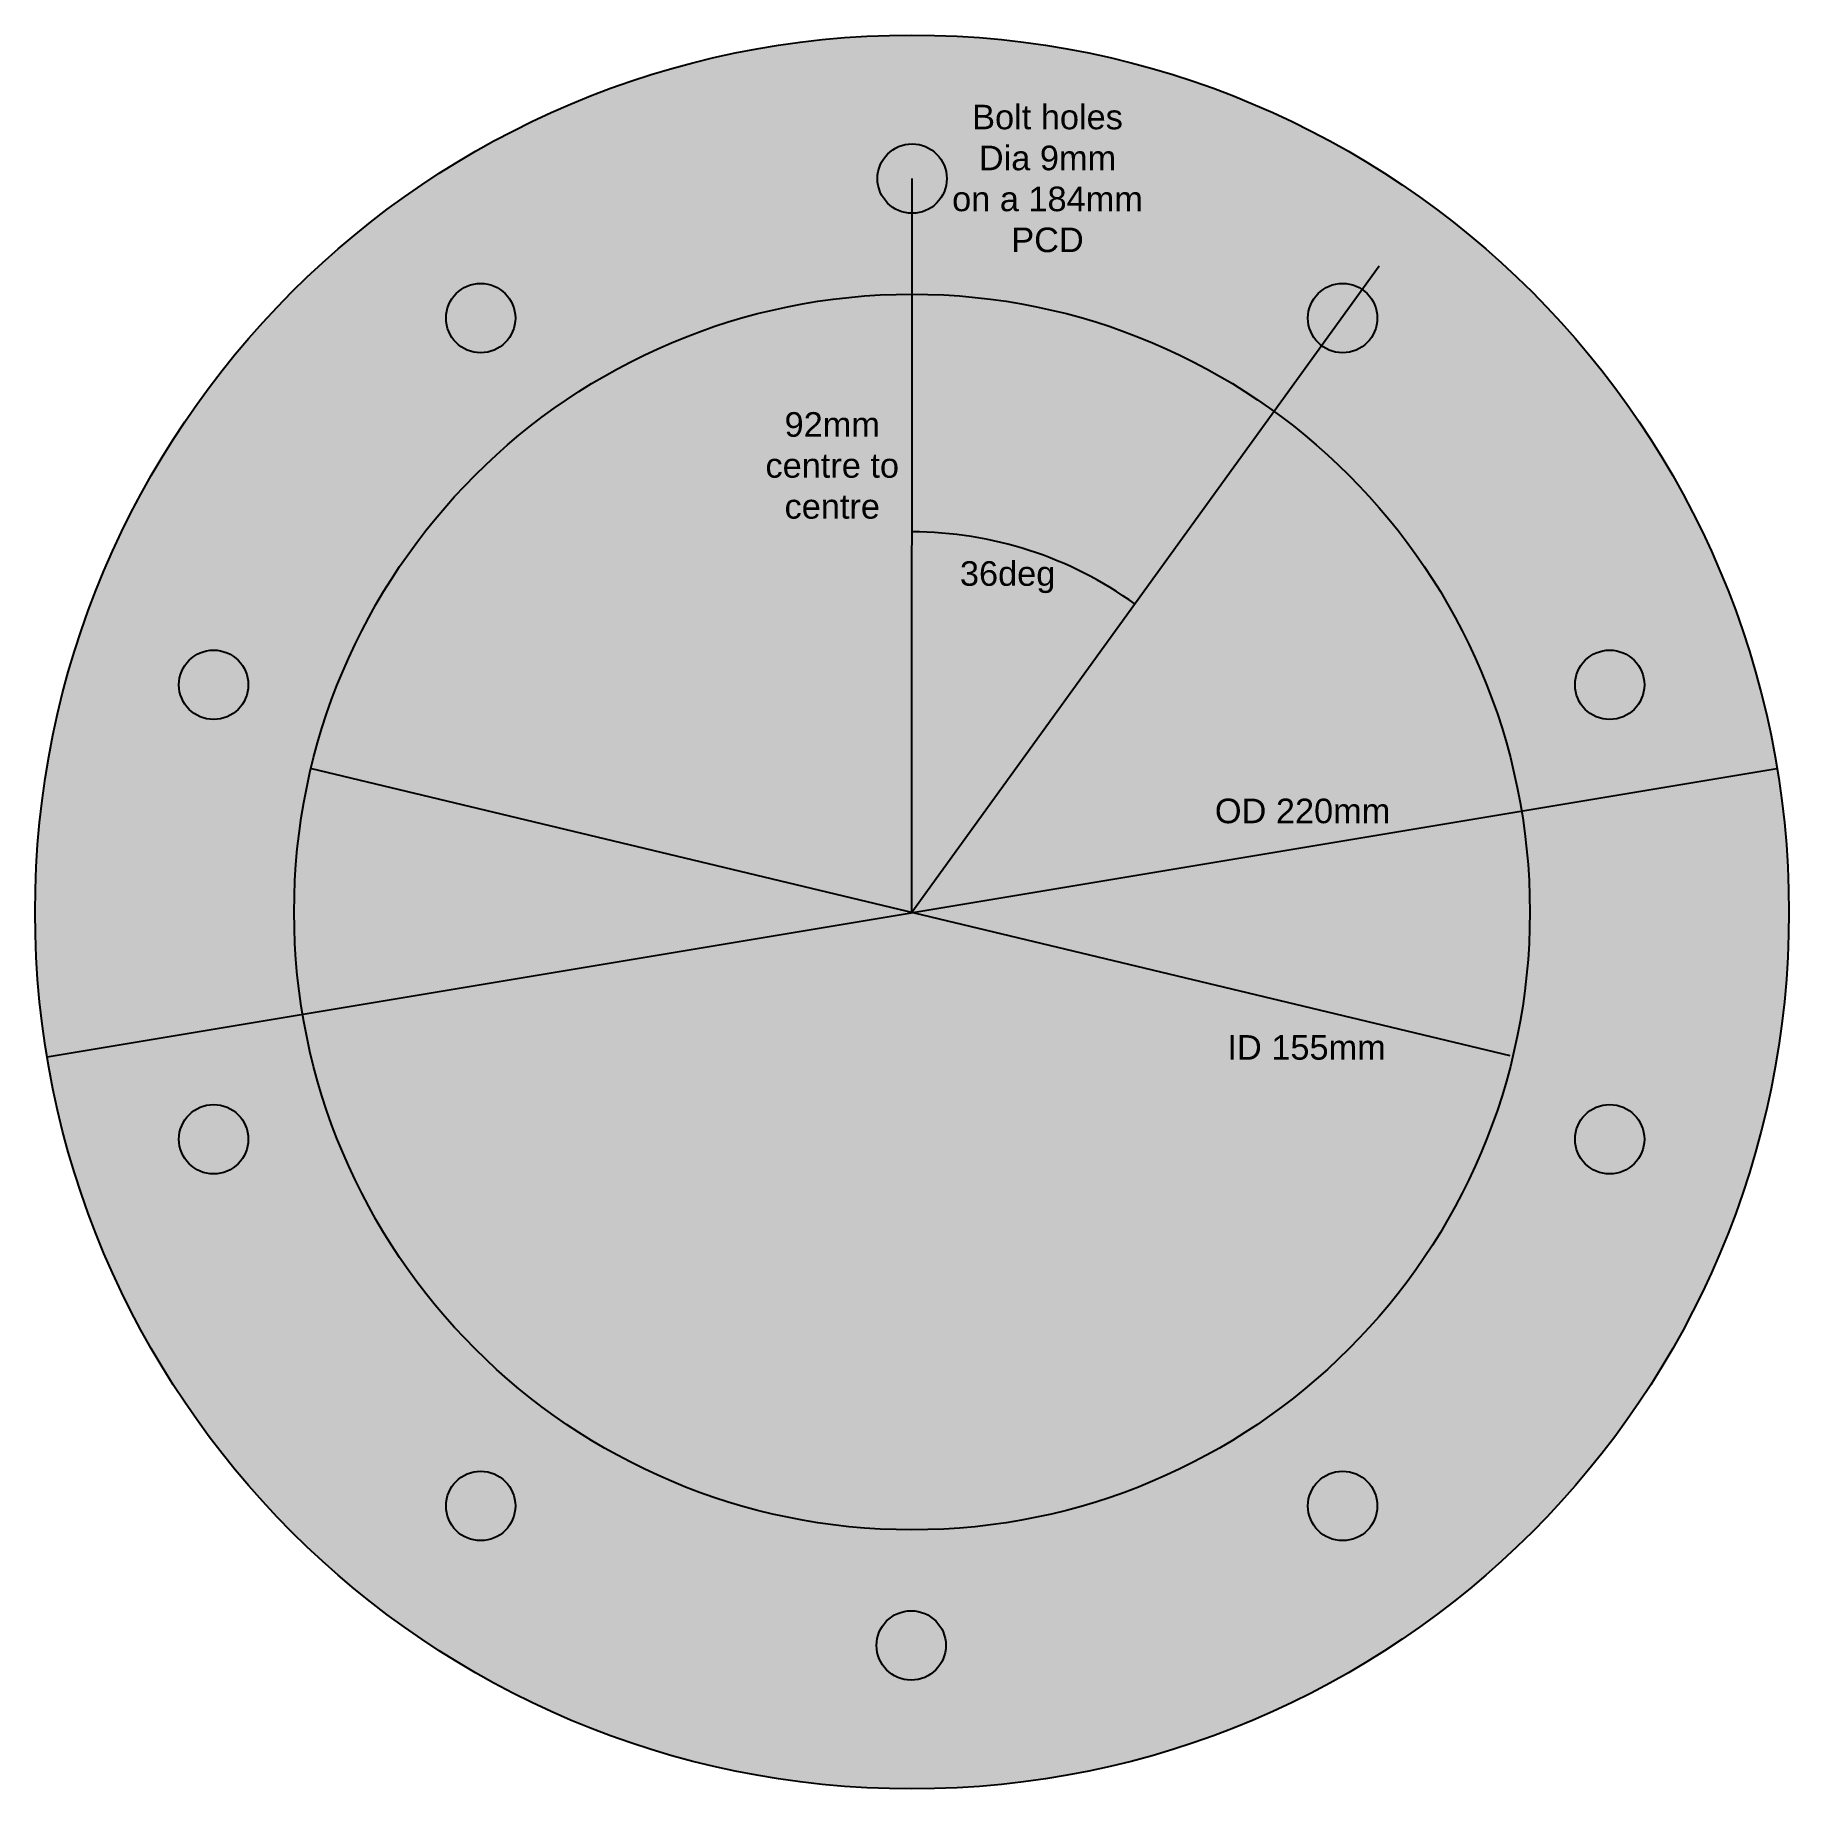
# Model space of a CAD drawing. Extents: x 0.1 to 0.32, y 0.038 to 0.258.
import ezdxf

# ---------------------------------------------------------------- set-up
doc = ezdxf.new("R2010")
doc.units = 0
doc.header["$LTSCALE"] = 0.0042
doc.header["$MEASUREMENT"] = 0
doc.linetypes.add('DASHEDX2', pattern=[1.25, 0.75, -0.5])
doc.layers.get('0').update_dxf_attribs({"linetype": 'CONTINUOUS'})
doc.layers.add('MEASURE', color=7, linetype='CONTINUOUS')
doc.styles.get("Standard").update_dxf_attribs({"font": 'txt.shx'})

msp = doc.modelspace()

# ---------------------------------------------------------------- hatches: boundary and pattern name
msp.add_hatch(color=254).paths.add_polyline_path([(0.09983, 0.14833, -1), (0.31983, 0.14833, -1)])

# ---------------------------------------------------------------- linework, layer by layer
at = {"color": 7, "linetype": 'Continuous'}
for points in [[(0.09983, 0.14833, -1), (0.31983, 0.14833, -1)], [(0.13233, 0.14833, -1), (0.28733, 0.14833, -1)]]:
    msp.add_lwpolyline(points, format="xyb", close=True, dxfattribs=at)
at = {"linetype": 'Continuous'}
for points in [[(0.2055, 0.24033, -1), (0.2142, 0.24033, -1)], [(0.16008, 0.22283, -1), (0.15138, 0.22283, -1)], [(0.2595, 0.22283, -1), (0.2682, 0.22283, -1)], [(0.12658, 0.17683, -1), (0.11788, 0.17683, -1)], [(0.293, 0.17683, -1), (0.3017, 0.17683, -1)], [(0.12658, 0.11983, -1), (0.11788, 0.11983, -1)], [(0.293, 0.11983, -1), (0.3017, 0.11983, -1)], [(0.16008, 0.07383, -1), (0.15138, 0.07383, -1)], [(0.2595, 0.07383, -1), (0.2682, 0.07383, -1)], [(0.21408, 0.05633, -1), (0.20538, 0.05633, -1)]]:
    msp.add_lwpolyline(points, format="xyb", close=True, dxfattribs=at)
at = {"layer": 'MEASURE', "color": 165, "linetype": 'Continuous'}
for p, q in [((0.20983, 0.14833), (0.20985, 0.24033)), ((0.10133, 0.13017), (0.31833, 0.16633)), ((0.1345, 0.16633), (0.28483, 0.13033))]:
    msp.add_line(p, q, dxfattribs=at)
at = {"layer": 'MEASURE', "color": 165, "linetype": 'DASHEDX2'}
msp.add_line((0.20983, 0.14833), (0.26933, 0.23064), dxfattribs=at)
at = {"layer": 'MEASURE', "color": 165, "linetype": 'Continuous'}
msp.add_arc((0.20983, 0.14833), 0.04769, 54.0433, 90, dxfattribs=at)

# ---------------------------------------------------------------- texts
at = {"layer": 'MEASURE', "char_height": 0.003082, "attachment_point": 5}
for s, insert, width in [('{\\fArial|b0|i0|c0|p0;\\H0.00308201;{\\C165;Bolt holes  \\PDia 9mm\\Pon a 184mm PCD}}', (0.22683, 0.24033), 0.026), ('\\C165;\\fArial|b0|i0|;\\H0.0030820059355348;92mm \\Pcentre to \\Pcentre', (0.19983, 0.20433), 0.026), ('\\C165;\\fArial|b0|i0|;\\H0.0030820059355348;36deg', (0.22183, 0.19033), 0.016), ('\\C165;\\fArial|b0|i0|;\\H0.0030820059355348;OD 220mm', (0.25883, 0.16099), 0.026), ('\\C165;\\fArial|b0|i0|;\\H0.0030820059355348;ID 155mm', (0.25933, 0.13133), 0.025)]:
    msp.add_mtext(s, dxfattribs=dict(at, insert=insert, width=width))

doc.saveas('drawing.dxf')
